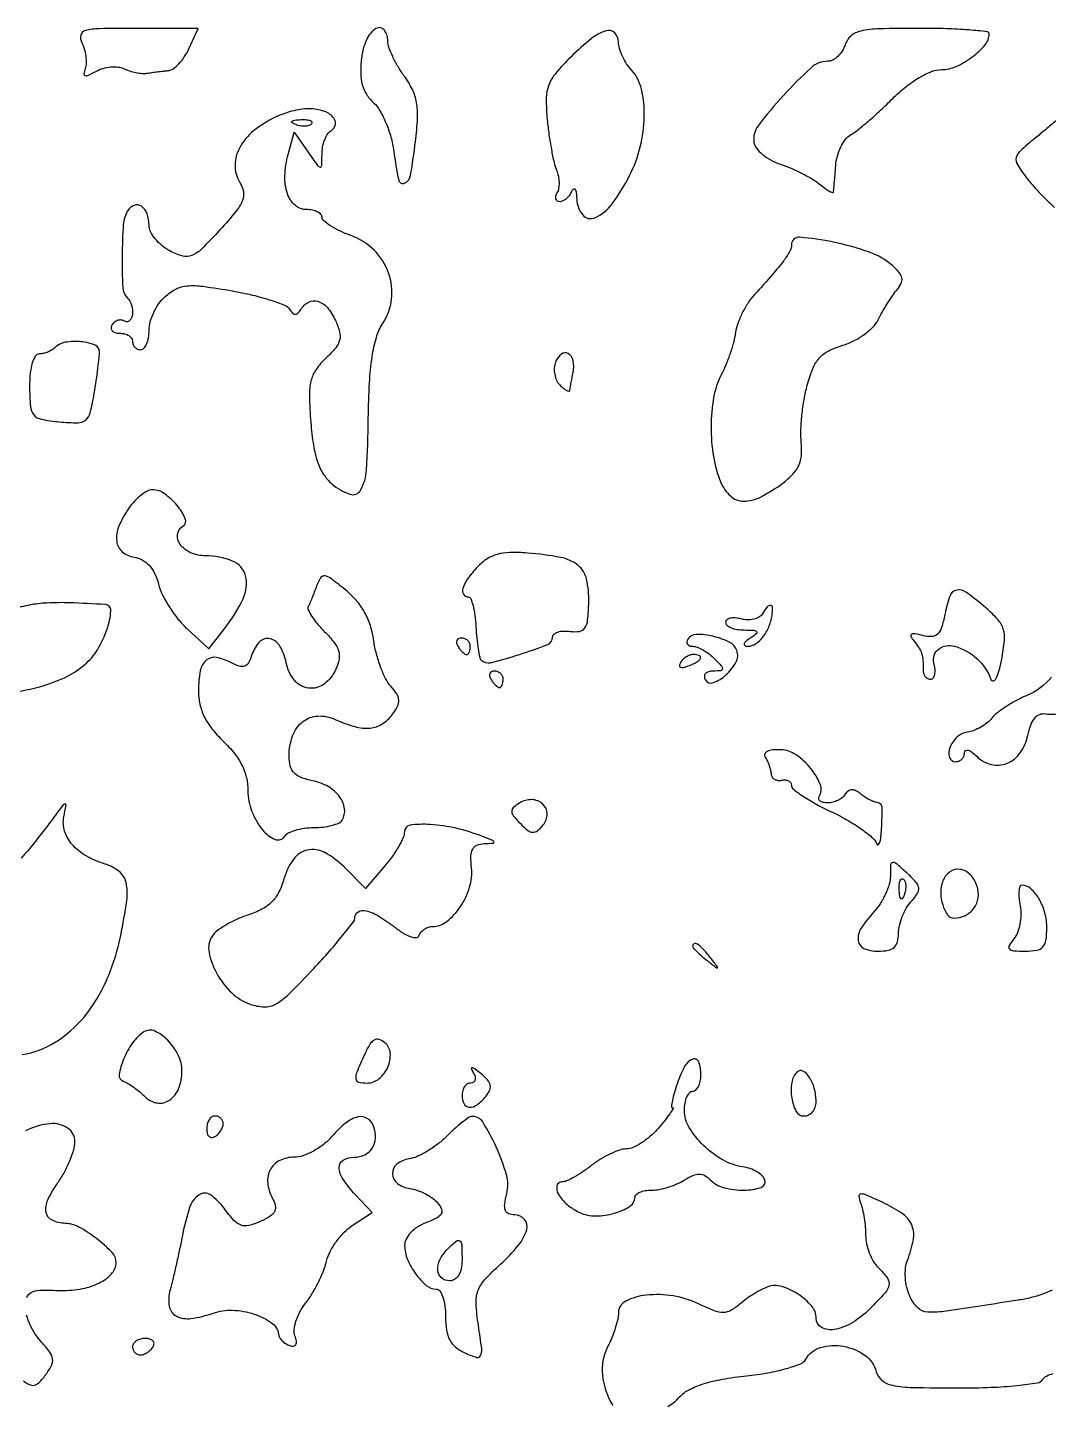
# Model space of a CAD drawing. Extents: x 0 to 5034, y 0 to 2560.
# Drawn here: x 784.2 to 908.2, y 2392.9 to 2560.1 of the extents above; entities that cross this region are included whole.
import ezdxf

# ---------------------------------------------------------------- set-up
doc = ezdxf.new("R2010")
doc.units = 0

msp = doc.modelspace()

# ---------------------------------------------------------------- linework, layer by layer
for points in [[(790.829689, 2558.25, -0.047172), (791.138165, 2557.479381, -0.038772), (791.322098, 2556.612091, -0.040282), (791.364432, 2555.782012, -0.078356), (791.242067, 2555.131585, 0.050266), (791.085913, 2554.498698, 0.385208), (791.243073, 2554.265957, 0.173734), (791.66056, 2554.308918, 0.015908), (792.601372, 2554.796793, -0.057861), (793.420923, 2555.138099, -0.047449), (794.354014, 2555.311934, -0.049287), (795.255009, 2555.303706, -0.085048), (795.974177, 2555.098996, 0.036021), (796.65, 2554.832982, 0.0277), (797.418977, 2554.6386, 0.028365), (798.161946, 2554.537311, 0.057707), (798.75, 2554.558788, -0.004854), (799.325199, 2554.64107, -0.002716), (800.026286, 2554.73055, -0.00271), (800.735926, 2554.813307, -0.004406), (801.339485, 2554.875, 0.133288), (801.933688, 2555.097347, 0.047788), (802.6201, 2555.697656, 0.043235), (803.28324, 2556.534177, 0.039108), (803.818046, 2557.5), (804.957122, 2560), (797.443377, 2560, 0.004793), (792.949688, 2559.956921, 0.059947), (791.267569, 2559.72172, 0.274618), (790.721635, 2559.165538, 0.180708)], [(824.794611, 2556.366411, 0.031369), (824.697703, 2554.556818, 0.064328), (824.89229, 2553.152568, 0.076084), (825.404443, 2551.999673, 0.062795), (826.267023, 2550.965857, -0.074832), (827.03421, 2550.000251, -0.031736), (827.768025, 2548.513727, -0.030511), (828.363376, 2546.79855, -0.034954), (828.713487, 2545.099447, 0.017127), (829.3087, 2541.581025, 0.476978), (830.032648, 2541.205198, 0.253543), (830.75977, 2542.136511, 0.011712), (831.351413, 2546.25, 0.017378), (831.593428, 2549.101355, 0.054864), (831.479163, 2551.013127, 0.070904), (830.977381, 2552.574814, 0.045327), (829.990704, 2554.209507, -0.024344), (829.228779, 2555.359949, -0.024564), (828.584769, 2556.575617, -0.025287), (828.131522, 2557.686186, -0.084431), (828, 2558.459507, 0.168125), (827.530446, 2559.816483, 0.388728), (826.552922, 2559.977272, 0.147374), (825.392254, 2558.598379, 0.072833)], [(850.20742, 2556.52226, 0.023589), (848.384851, 2554.569607, 0.086137), (847.528714, 2553.11488, 0.08854), (847.225006, 2551.478111, 0.025764), (847.339967, 2548.906214, 0.010861), (847.554581, 2547.094464, 0.010872), (847.84762, 2545.29433, 0.010754), (848.171047, 2543.73584, 0.041796), (848.47116, 2542.797887, -0.048681), (848.693343, 2542.069132, -0.044378), (848.779578, 2541.287953, -0.047192), (848.727174, 2540.572037, -0.096849), (848.529596, 2540.047887, 0.070216), (848.35369, 2539.646867, 0.145148), (848.358814, 2539.307817, 0.189771), (848.539006, 2539.084295, 0.130035), (848.85765, 2539, 0.111184), (849.268252, 2539.092448, 0.064692), (849.69489, 2539.367188, 0.05974), (850.072143, 2539.772034, 0.061896), (850.337719, 2540.25, -0.134342), (850.534095, 2540.507991, -0.451325), (850.717133, 2540.471875, -0.102704), (850.859693, 2540.046513, -0.020908), (850.921053, 2539.25, 0.167622), (851.649975, 2537.355112, 0.335362), (853.129493, 2537.017635, 0.128591), (855.232651, 2538.713738, 0.041649), (857.35, 2542.143284, 0.056789), (858.64284, 2545.615887, 0.055891), (859.130497, 2549.30924, 0.061501), (858.788374, 2552.611433, 0.128063), (857.6, 2554.889501, -0.04106), (856.987628, 2555.689228, -0.034008), (856.47, 2556.62907, -0.035281), (856.11372, 2557.561707, -0.073727), (856, 2558.328741, 0.199442), (855.531952, 2559.455461, 0.278283), (854.497942, 2559.709079, 0.095021), (852.718818, 2558.756052, 0.02286)], [(883.5, 2558, -0.062432), (883.14742, 2557.235326, -0.06379), (882.619094, 2556.5875, -0.070367), (882.002967, 2556.148809, -0.120133), (881.392557, 2556, 0.186961), (879.3944, 2555.225784, 0.022866), (876.013214, 2551.847078, 0.022392), (872.951997, 2548.177546, 0.200417), (872.434007, 2546.189572, 0.131656), (872.740392, 2545.469936, 0.053803), (873.487606, 2544.702141, 0.048251), (874.514898, 2544.006766, 0.044425), (875.684685, 2543.498568, -0.020944), (876.958685, 2543.014767, -0.016453), (878.296736, 2542.388571, -0.016747), (879.503707, 2541.722747, -0.038801), (880.348031, 2541.126123, 0.014864), (880.987669, 2540.626616, 0.027653), (881.538599, 2540.267251, 0.031694), (881.954478, 2540.061555, 0.468336), (882.081242, 2540.127555, 0.029903), (882.1214, 2540.384605, 0.001528), (882.199062, 2541.225153, 0.002433), (882.283512, 2542.225618, 0.001761), (882.368249, 2543.341051, -0.048553), (882.565397, 2544.494184, -0.045939), (882.983204, 2545.610363, -0.049324), (883.54494, 2546.529555, -0.103736), (884.172763, 2547.076807, 0.04121), (885.008241, 2547.639333, 0.00916), (886.334189, 2548.741002, 0.009455), (887.823049, 2550.07476, 0.008996), (889.285756, 2551.485756, -0.027871), (890.879093, 2552.910717, -0.035295), (892.50528, 2554.031344, -0.039781), (894.017126, 2554.767811, -0.093718), (895.245012, 2555, 0.107102), (897.001899, 2555.380698, 0.054582), (898.953349, 2556.539433, 0.055324), (900.515102, 2558.010264, 0.178056), (901, 2559.328741, 0.384206), (900.757421, 2559.597829, 0.006023), (898.52292, 2559.802818, 0.012395), (895.800688, 2559.951727, 0.007465), (892.567388, 2560, 0.005922), (887.644215, 2559.941685, 0.048389), (885.41406, 2559.671887, 0.123251), (884.210418, 2559.072003, 0.139862)], [(814.323512, 2549.211135, 0.060347), (811.702435, 2547.557439, 0.096213), (810.009865, 2545.529768, 0.122654), (809.440391, 2543.385958, 0.144442), (810.001447, 2541.369291, -0.095221), (810.455853, 2540.192068, -0.143021), (810.340557, 2539.104394, -0.075138), (809.544202, 2537.775019, -0.012964), (807.612605, 2535.553211, -0.011102), (805.375269, 2533.216932, -0.097052), (804.189621, 2532.420793, -0.170989), (803.083529, 2532.355318, -0.053004), (801.51625, 2532.991303, -0.0501), (800.553752, 2533.637861, -0.050109), (799.739148, 2534.462905, -0.054776), (799.181816, 2535.333467, -0.115513), (799, 2536.109963, 0.085147), (798.761179, 2537.502202, 0.158409), (798.071572, 2538.401889, 0.241957), (797.205163, 2538.513243, 0.16915), (796.426241, 2537.880656, 0.121304), (795.878827, 2536.184272, 0.016047), (795.731954, 2532.383815, 0.013349), (795.809266, 2528.549248, 0.186763), (796.357143, 2527.309524, -0.128516), (796.880472, 2526.415866, -0.093971), (796.980539, 2525.265168, -0.165683), (796.64542, 2524.532585, -0.355695), (796.069098, 2524.457295, 0.108373), (795.665803, 2524.598899, 0.099685), (795.22714, 2524.565079, 0.095498), (794.820631, 2524.360589, 0.090427), (794.510081, 2524.016312, 0.136093), (794.397824, 2523.63036, 0.190788), (794.524436, 2523.298542, 0.140899), (794.890269, 2523.074611, 0.067432), (795.440983, 2523, -0.062283), (796.037096, 2522.925455, -0.080552), (796.542039, 2522.70625, -0.097988), (796.879982, 2522.381379, -0.153634), (797, 2522, 0.099038), (797.076342, 2521.618362, 0.097945), (797.29375, 2521.29375, 0.097945), (797.618362, 2521.076342, 0.099038), (798, 2521, 0.216295), (798.38257, 2521.173618, 0.079078), (798.70625, 2521.688847, 0.060135), (798.926736, 2522.447148, 0.040731), (799, 2523.345012, -0.069019), (799.142469, 2524.372196, -0.042026), (799.574421, 2525.521021, -0.041344), (800.206976, 2526.609869, -0.056636), (800.955474, 2527.459705, -0.06697), (802.272982, 2528.364593, -0.096789), (803.628927, 2528.747328, -0.054698), (805.546366, 2528.695245, -0.009479), (809.135132, 2528.133016, -0.014496), (811.569739, 2527.631007, -0.01958), (813.735219, 2527.028212, -0.01693), (815.461787, 2526.408696, -0.161087), (816.054658, 2525.911561, 0.050823), (816.419027, 2525.437329, 0.202924), (816.747429, 2525.293151, 0.20743), (817.074531, 2525.429821, 0.053146), (817.434017, 2525.893237, -0.134549), (818.387378, 2526.780903, -0.200584), (819.507583, 2526.877843, -0.143785), (820.650015, 2526.104279, -0.064052), (821.62782, 2524.55173, -0.042257), (822.133537, 2523.164827, -0.128842), (822.142404, 2522.170648, -0.113621), (821.658448, 2521.226409, -0.029186), (820.471675, 2519.97339, 0.052081), (819.270873, 2518.583502, 0.094799), (818.661949, 2517.217901, 0.063881), (818.471907, 2515.376096, 0.01372), (818.639764, 2512.163858, 0.018585), (818.965505, 2509.387926, 0.04424), (819.463727, 2507.372963, 0.059349), (820.186734, 2505.873852, 0.0752), (821.19729, 2504.717127, 0.09002), (823.37118, 2503.463574, 0.366945), (824.691547, 2503.960369, 0.113195), (825.401611, 2506.410157, 0.010803), (825.621381, 2512.672103, -0.009959), (825.765384, 2516.982503, -0.024088), (826.088202, 2520.152663, -0.032605), (826.599228, 2522.494645, -0.075145), (827.348769, 2524.128848, 0.116734), (828.439861, 2527.140113, 0.115201), (828.073255, 2530.336815, 0.112765), (826.314466, 2533.09195, 0.108191), (823.509403, 2534.860439, -0.022055), (822.165176, 2535.414686, -0.031423), (821.030887, 2536.031419, -0.032236), (820.206605, 2536.626478, -0.223899), (820, 2537.064728, 0.192158), (819.857465, 2537.421914, 0.08785), (819.44676, 2537.725264, 0.067681), (818.837429, 2537.931096, 0.047689), (818.116631, 2538, -0.184797), (816.721082, 2538.534023, -0.13082), (815.792887, 2539.9517, -0.091716), (815.495347, 2542.116162, -0.053806), (815.897184, 2544.707949), (816.614185, 2547.388916), (818.307092, 2544.971952, 0.003826), (819.456537, 2543.357324, 0.201632), (819.775088, 2543.163527, 0.44661), (819.972658, 2543.327068, 0.009824), (820, 2544.718477, -0.042931), (820.0752, 2545.592678, -0.044411), (820.298542, 2546.43095, -0.048549), (820.626157, 2547.115854, -0.119066), (821.016312, 2547.510081, 0.07822), (821.366783, 2547.811137, 0.090441), (821.586993, 2548.191683, 0.100781), (821.644622, 2548.591045, 0.12464), (821.531896, 2548.948392, 0.160948), (820.444498, 2549.860701, 0.085828), (818.708258, 2550.226539, 0.06912), (816.571425, 2550.008715, 0.050716)], [(818.729167, 2548.395833, -0.126455), (818.402231, 2548.202593, -0.060344), (817.916927, 2548.123424, -0.05415), (817.359369, 2548.160852, -0.051402), (816.8125, 2548.316886, -0.054073), (816.395823, 2548.538436, -0.470617), (816.37858, 2548.720685, -0.168741), (816.670344, 2548.862007, -0.018894), (817.416667, 2548.921053, -0.028489), (818.112848, 2548.910055, -0.077125), (818.592839, 2548.799335, -0.208169), (818.77538, 2548.614691, -0.296942)], [(877, 2533.740815, -0.131256), (876.78791, 2532.946807, -0.028996), (876.008901, 2531.757825, -0.020179), (874.684413, 2530.114392, -0.00591), (872.51975, 2527.698074, 0.040296), (871.73767, 2526.694093, 0.028848), (871.025762, 2525.460932, 0.02931), (870.481216, 2524.198667, 0.053941), (870.21461, 2523.11346, -0.032112), (869.989635, 2521.988194, -0.015937), (869.568556, 2520.594454, -0.015748), (869.03843, 2519.172116, -0.022251), (868.471507, 2517.9449, 0.076399), (867.54934, 2515.205793, 0.041967), (867.23641, 2511.673498, 0.041242), (867.521646, 2508.022266, 0.059057), (868.413136, 2504.902976, 0.110688), (869.588841, 2503.245046, 0.181783), (871.17078, 2502.624465, 0.123837), (873.247804, 2503.115645, 0.040737), (875.927993, 2504.796231, 0.041842), (877.157661, 2505.885941, 0.084022), (877.881889, 2506.957409, 0.086397), (878.201604, 2508.187095, 0.046324), (878.184956, 2509.760179, -0.03521), (878.137673, 2511.202488, -0.016889), (878.269866, 2513.050925, -0.016652), (878.538572, 2514.979063, -0.02282), (878.916411, 2516.689573, -0.030947), (879.600573, 2518.720664, -0.084907), (880.396704, 2520.001333, -0.094756), (881.517131, 2520.864195, -0.044996), (883.217031, 2521.537985, 0.045621), (884.54002, 2522.06429, 0.038724), (885.824711, 2522.847017, 0.040457), (886.887698, 2523.75238, 0.082086), (887.524619, 2524.643348, -0.015317), (888.016005, 2525.570265, -0.010727), (888.62331, 2526.584452, -0.010835), (889.247594, 2527.531796, -0.022101), (889.785511, 2528.241556, 0.058806), (890.307102, 2529.045989, 0.160654), (890.399981, 2529.708987, 0.133836), (890.081719, 2530.375492, 0.035979), (889.246469, 2531.213899, 0.093822), (886.476255, 2532.830548, 0.034434), (882.093379, 2534.054514, 0.030846), (877.976727, 2534.642245, 0.437885)], [(787.583333, 2521.25, -0.063687), (787.211159, 2520.962228, -0.038825), (786.710938, 2520.718504, -0.038362), (786.16833, 2520.5512, -0.054334), (785.666667, 2520.493844, 0.259853), (785.195152, 2520.227779, 0.065489), (784.824296, 2519.39241, 0.047109), (784.57873, 2518.13499, 0.024684), (784.5, 2516.54123, 0.01866), (784.591131, 2514.100146, 0.157302), (785.000957, 2513.093632, 0.172091), (785.904449, 2512.562766, 0.023363), (788.110435, 2512.243636, 0.022221), (790.344949, 2512.126179, 0.174643), (791.309956, 2512.465059, 0.163445), (791.870804, 2513.353182, 0.018869), (792.34943, 2515.69625, 0.004519), (792.590869, 2517.244183, 0.004952), (792.796582, 2518.749836, 0.004641), (792.947746, 2520.040368, 0.024634), (792.988994, 2520.75, 0.309575), (792.442898, 2521.562739, 0.071747), (790.753457, 2521.96809, 0.065028), (788.834676, 2521.895834, 0.155712)], [(848.360155, 2519.496165, 0.075723), (848.205373, 2518.788228, 0.061469), (848.250995, 2518.011799, 0.062791), (848.480586, 2517.28732, 0.088502), (848.867217, 2516.732783, 0.022012), (849.307574, 2516.329581, 0.045875), (849.68972, 2516.064942, 0.083279), (849.958537, 2515.967481, 0.418094), (850.076511, 2516.05, -0.003641), (850.124439, 2516.319976, -0.000502), (850.228784, 2516.880709, -0.000576), (850.353795, 2517.544537, -0.000488), (850.487445, 2518.246029, 0.093935), (850.490172, 2519.665848, 0.216829), (849.890324, 2520.519641, 0.313212), (849.056084, 2520.456313, 0.131133)], [(796.556704, 2501.777494, 0.053089), (795.344907, 2499.585093, 0.126553), (795.074169, 2497.757711, 0.189768), (795.73703, 2496.483722, 0.143623), (797.182681, 2495.819551, -0.087268), (798.178042, 2495.490289, -0.084986), (799.011778, 2494.839037, -0.073551), (799.669794, 2493.858963, -0.046177), (800.14675, 2492.560979, 0.049932), (800.637047, 2491.256958, 0.026918), (801.480727, 2489.760071, 0.026535), (802.513918, 2488.31322, 0.037504), (803.590683, 2487.153107), (806.25323, 2484.684254), (808.129591, 2487.092127, 0.052855), (810.423999, 2490.781578, 0.177054), (810.704551, 2493.570209, 0.239713), (809.147475, 2495.342833, 0.093698), (805.856989, 2495.984687, -0.098944), (804.083329, 2496.349841, -0.129761), (802.780344, 2497.357682, -0.199681), (802.458798, 2498.565553, -0.224464), (803.108817, 2499.567252, 0.370505), (803.399954, 2500.483775, 0.073736), (802.428019, 2502.071604, 0.062411), (800.864091, 2503.527534, 0.157532), (799.401716, 2504, 0.124575), (798.79922, 2503.847522, 0.04188), (798.034567, 2503.347139, 0.038604), (797.24748, 2502.627969, 0.035584)], [(838.878606, 2494.639324, 0.029019), (837.681041, 2493.194227, 0.083599), (837.096868, 2492.036103, 0.211627), (837.180532, 2491.322682, 0.263608), (837.75, 2490.995516, -0.304466), (838.052733, 2490.789702, -0.032116), (838.334346, 2489.935362, -0.03109), (838.560513, 2488.772177, -0.019557), (838.68607, 2487.392779, 0.011289), (838.791092, 2485.980788, 0.015416), (838.953485, 2484.71551, 0.012184), (839.144198, 2483.684125, 0.145562), (839.335129, 2483.331538, 0.263363), (840.470352, 2483.016908, 0.016185), (843.971117, 2484.012329, 0.015533), (847.403013, 2485.228105, 0.309136), (848, 2486.101402, -0.215643), (848.165629, 2486.46758, -0.100284), (848.627628, 2486.732922, -0.071502), (849.318471, 2486.857689, -0.045358), (850.136606, 2486.812858, 0.073121), (851.278354, 2486.813528, 0.217746), (851.918875, 2487.228948, 0.118467), (852.252818, 2488.201365, 0.016379), (852.386606, 2490.34933, 0.062384), (852.118977, 2493.153347, 0.170141), (851.080487, 2494.821539, 0.123633), (848.972985, 2495.790401, 0.026494), (844.951656, 2496.323974, 0.025394), (842.809711, 2496.384314, 0.062075), (841.251794, 2496.154268, 0.077282), (840.010782, 2495.592828, 0.060489)], [(819.34414, 2492.32744, -0.0052), (819.067546, 2491.577537, -0.00524), (818.776099, 2490.835465, -0.005121), (818.508808, 2490.194268, -0.02101), (818.326696, 2489.814567, 0.240745), (818.319968, 2489.412441, 0.030919), (818.76019, 2488.63926, 0.030598), (819.439969, 2487.727356, 0.020913), (820.314863, 2486.776046, -0.028819), (821.479091, 2485.469278, -0.095114), (822.009936, 2484.450858, -0.11916), (822.064087, 2483.442254, -0.059102), (821.681161, 2482.211479, -0.127179), (820.25717, 2480.42402, -0.196238), (818.371841, 2479.927431, -0.191635), (816.643969, 2480.890947, -0.122111), (815.65, 2483, 0.081391), (814.897401, 2485.000543, 0.205812), (813.678337, 2485.913119, 0.265967), (812.422093, 2485.547445, 0.115588), (811.500239, 2484.000753, -0.044113), (811.086331, 2483.009353, -0.1856), (810.610088, 2482.591568, -0.174628), (809.956908, 2482.586793, -0.038253), (808.912185, 2483.046997, 0.079805), (807.15571, 2483.652806, 0.226527), (805.940122, 2483.31287, 0.170462), (805.213239, 2482.0282, 0.044335), (805, 2479.628074, 0.053385), (805.177388, 2477.9714, 0.060553), (805.70132, 2476.462948, 0.054692), (806.623824, 2475.00623, 0.033265), (808, 2473.5, -0.033424), (809.358344, 2472.012338, -0.052962), (810.284964, 2470.55819, -0.059019), (810.818869, 2469.066042, -0.056488), (811, 2467.467896, 0.092665), (811.458522, 2465.015064, 0.077352), (812.78659, 2462.716931, 0.12377), (814.309948, 2461.568194, 0.369865), (815.45974, 2461.934857, -0.13944), (815.908812, 2462.345006, -0.042722), (816.771238, 2462.687114, -0.03904), (817.848545, 2462.921481, -0.034056), (819, 2463, 0.029195), (820.144495, 2463.066884, 0.035389), (821.200553, 2463.267241, 0.038111), (822.038808, 2463.558517, 0.152826), (822.444227, 2463.909758, 0.174787), (822.733482, 2465.283712, 0.126781), (822.132854, 2466.741591, 0.101682), (820.745741, 2467.970791, 0.081442), (818.873727, 2468.675255, -0.039998), (817.454718, 2469.079227, -0.113763), (816.602399, 2469.642347, -0.130394), (816.148924, 2470.470331, -0.060508), (816, 2471.696429, -0.086951), (816.429562, 2474.14789, -0.139552), (817.661979, 2475.858777, -0.157161), (819.490818, 2476.541869, -0.11886), (821.608254, 2476.13263, 0.037625), (823.984225, 2475.259103, 0.091663), (825.834794, 2475.084108, 0.119606), (827.317521, 2475.586375, 0.093556), (828.563426, 2476.75, 0.042391), (829.163854, 2477.733219, 0.133028), (829.315507, 2478.485217, 0.129004), (829.068668, 2479.224882, 0.038821), (828.338922, 2480.172384, -0.068121), (827.721456, 2481.079085, -0.026306), (827.114779, 2482.477867, -0.025456), (826.607747, 2484.084293, -0.028633), (826.289824, 2485.672384, 0.041325), (825.872978, 2487.511124, 0.050353), (825.175956, 2489.131831, 0.051145), (824.179684, 2490.560375, 0.044853), (822.872902, 2491.82744, 0.009071), (821.078733, 2493.226184, 0.126489), (820.327254, 2493.537191, 0.295452), (819.817749, 2493.301172, 0.054924)], [(895.626591, 2488.882953, -0.02623), (895.216192, 2487.274648, -0.12636), (894.72363, 2486.47785, -0.186262), (894.018826, 2486.181998, -0.071346), (892.94444, 2486.304278, 0.017519), (891.973895, 2486.52207, 0.180203), (891.575785, 2486.453375, 0.403803), (891.503497, 2486.19794, 0.05028), (891.857812, 2485.671326, -0.032048), (892.456216, 2484.848268, -0.065835), (892.79008, 2484.126206, -0.056751), (892.952262, 2483.274829, -0.018717), (893, 2482, 0.089443), (893.068848, 2481.618207, 0.095162), (893.266249, 2481.29375, 0.099841), (893.560593, 2481.076675, 0.10954), (893.90638, 2481, 0.24384), (894.210205, 2481.157535, 0.106581), (894.392877, 2481.5875, 0.070464), (894.424365, 2482.233678, 0.040966), (894.289749, 2483, -0.304951), (894.870918, 2484.662977, -0.2358), (896.809543, 2485.014674, -0.113439), (899.527708, 2483.495711, -0.123199), (901.211162, 2480.982143, 0.372338), (901.489212, 2480.825533, 0.223763), (901.813297, 2481.066923, 0.05616), (902.179397, 2481.988507, 0.017919), (902.516427, 2483.427288, 0.02378), (902.854467, 2485.71484, 0.099912), (902.716485, 2487.090018, 0.109397), (902.063131, 2488.238854, 0.031363), (900.588787, 2489.677288, 0.01987), (898.247128, 2491.534881, 0.200012), (897.060338, 2491.820386, 0.274593), (896.249532, 2491.144759, 0.035695)], [(873.446158, 2488.912882, -0.128025), (873.049187, 2488.533643, -0.070103), (872.417298, 2488.29007, -0.06247), (871.658807, 2488.211543, -0.058608), (870.887141, 2488.319262, 0.043566), (870.164183, 2488.442396, 0.074391), (869.554348, 2488.401546, 0.111697), (869.149644, 2488.212074, 0.231629), (869, 2487.90638, 0.224387), (869.16455, 2487.558175, 0.07491), (869.660938, 2487.261751, 0.057182), (870.388407, 2487.056849, 0.038396), (871.25, 2486.984687, -0.011293), (872.444209, 2486.949578, -0.220444), (872.762149, 2486.781653, -0.409657), (872.728886, 2486.520491, -0.023197), (872, 2486, 0.027275), (871.445888, 2485.597454, 0.147021), (871.239151, 2485.292684, 0.37991), (871.327599, 2485.095709, 0.102799), (871.690983, 2485.015313, 0.150181), (872.628592, 2485.290291, 0.080194), (873.526025, 2486.115433, 0.068809), (874.23859, 2487.331885, 0.060556), (874.633396, 2488.75, 0.03832), (874.70217, 2489.678206, 0.374067), (874.462997, 2489.951701, 0.266489), (874.05659, 2489.787238, 0.027962)], [(836.5, 2485, 0.029505), (836.768994, 2484.617226, 0.035638), (837.066025, 2484.29375, 0.038439), (837.34829, 2484.065539, 0.151918), (837.559017, 2484, 0.210953), (837.727648, 2484.07446, 0.081139), (837.870461, 2484.29375, 0.061769), (837.967655, 2484.617151, 0.042167), (838, 2485, 0.105053), (837.918938, 2485.381556, 0.099167), (837.688914, 2485.70625, 0.09642), (837.345238, 2485.923877, 0.093332), (836.940983, 2486, 0.108972), (836.586039, 2485.921712, 0.182303), (836.3746, 2485.70625, 0.161196), (836.343488, 2485.3821, 0.082592)], [(864.417116, 2485.865891, 0.109038), (864.301813, 2485.536117, 0.182337), (864.371235, 2485.254355, 0.161143), (864.620706, 2485.06511, 0.082545), (865.012412, 2485, -0.095042), (865.550488, 2484.896788, -0.03482), (866.251414, 2484.559375, -0.032993), (866.985451, 2484.074022, -0.033818), (867.642857, 2483.5, -0.010787), (868.500609, 2482.604416, -0.210268), (868.621116, 2482.25, -0.361863), (868.415921, 2482.043055, -0.023813), (867.512412, 2482, 0.067322), (866.935483, 2481.921967, 0.141465), (866.553203, 2481.687617, 0.19127), (866.421629, 2481.33997, 0.135166), (866.54026, 2480.934857, 0.357401), (867.530263, 2480.594964, 0.098587), (869.037769, 2481.524056, 0.080328), (870.272085, 2483.109149, 0.220396), (870.365379, 2484.490222, 0.187731), (869.436977, 2485.512008, 0.058774), (867.454672, 2486.223699, 0.059976), (865.434898, 2486.441601, 0.256643)], [(863.507079, 2483.011454, 0.1144), (863.393111, 2482.674071, 0.32948), (863.512472, 2482.474315, 0.155351), (863.868281, 2482.443138, 0.036408), (864.448062, 2482.618443, 0.029964), (865.51997, 2483.105273, 0.168622), (865.942608, 2483.558518, 0.444011), (865.798253, 2483.882327, 0.079093), (865.059017, 2484, 0.088797), (864.65395, 2483.927491, 0.053277), (864.21498, 2483.709615, 0.051183), (863.810572, 2483.389589, 0.061454)], [(840.5, 2481, 0.029505), (840.768994, 2480.617226, 0.035638), (841.066025, 2480.29375, 0.038439), (841.34829, 2480.065539, 0.151918), (841.559017, 2480, 0.210953), (841.727648, 2480.07446, 0.081139), (841.870461, 2480.29375, 0.061769), (841.967655, 2480.617151, 0.042167), (842, 2481, 0.105053), (841.918938, 2481.381556, 0.099167), (841.688914, 2481.70625, 0.09642), (841.345238, 2481.923877, 0.093332), (840.940983, 2482, 0.108972), (840.586039, 2481.921712, 0.182303), (840.3746, 2481.70625, 0.161196), (840.343488, 2481.3821, 0.082592)], [(873.811858, 2471.529643, -0.033371), (874.068124, 2471.062323, -0.023688), (874.294079, 2470.508708, -0.024027), (874.459951, 2469.957085, -0.045872), (874.530142, 2469.5, 0.126887), (874.647185, 2469.138498, 0.118092), (874.926894, 2468.867188, 0.104346), (875.330806, 2468.730134, 0.081134), (875.795455, 2468.75, -0.071401), (876.255867, 2468.77862, -0.102971), (876.646165, 2468.663978, -0.126419), (876.904912, 2468.426568, -0.145227), (877, 2468.106094, 0.235675), (877.230227, 2467.644782, 0.016252), (878.457212, 2466.78267, 0.020408), (880.059963, 2465.823733, 0.01374), (881.960723, 2464.856094, -0.019728), (883.891111, 2463.844091, -0.024809), (885.588571, 2462.751478, -0.024228), (886.888581, 2461.7216, -0.145347), (887.344722, 2461, 0.621555), (887.578124, 2460.956677, 0.125017), (887.798622, 2461.488037, 0.026179), (887.953301, 2463.159934, 0.009977), (888, 2465.5, 0.141344), (887.943071, 2465.697362, 0.086889), (887.779688, 2465.878105, 0.074507), (887.536735, 2466.01519, 0.063103), (887.25, 2466.085037, -0.073344), (886.883161, 2466.182359, -0.024029), (886.379277, 2466.428129, -0.023354), (885.838584, 2466.75855, -0.024374), (885.339028, 2467.133595, 0.060999), (884.799582, 2467.48003, 0.12464), (884.309929, 2467.579812, 0.146408), (883.884179, 2467.430298, 0.097494), (883.530011, 2467.048558, -0.087721), (883.171812, 2466.647144, -0.053329), (882.631704, 2466.308014, -0.051369), (882.003806, 2466.077766, -0.062286), (881.381966, 2466, -0.050384), (880.84052, 2466.054699, -0.109565), (880.46103, 2466.223999, -0.185085), (880.301838, 2466.474072, -0.190877), (880.353247, 2466.762549, 0.236156), (880.486866, 2468.247164, 0.078069), (879.348302, 2470.190936, 0.072499), (877.546739, 2471.837096, 0.138848), (875.702013, 2472.447761, 0.031907), (874.701884, 2472.42771, 0.092344), (874.036844, 2472.245082, 0.203273), (873.761262, 2471.929313, 0.224872)], [(843.966462, 2465.978961, 0.04505), (843.224341, 2465.422063, 0.224897), (843.029606, 2464.954392, 0.163607), (843.243257, 2464.407149, 0.022179), (844.085903, 2463.485976, 0.027135), (844.999136, 2462.666595, 0.155224), (845.598874, 2462.434643, 0.191859), (846.150463, 2462.616249, 0.045255), (846.848234, 2463.317133, 0.17414), (847.330707, 2464.647528, 0.210043), (846.804122, 2465.855837, 0.183418), (845.474968, 2466.391254, 0.144458)], [(830, 2462.492893, -0.10476), (829.849835, 2461.784052, -0.025525), (829.307082, 2460.711739, -0.02505), (828.544035, 2459.520457, -0.022651), (827.641131, 2458.369178), (825.282261, 2455.626829), (822.679311, 2458.22978, 0.073015), (820.332203, 2459.97594, 0.1778), (818.228886, 2460.276488, 0.18936), (816.521033, 2459.147086, 0.083703), (815.336575, 2456.664809, -0.048418), (814.718533, 2455.094497, -0.080095), (813.879283, 2453.947228, -0.076188), (812.689859, 2453.084917, -0.039955), (810.999259, 2452.379397, 0.027369), (809.617464, 2451.843126, 0.027469), (808.304248, 2451.159699, 0.028559), (807.230444, 2450.437803, 0.090009), (806.646173, 2449.800845, 0.19137), (806.282324, 2447.852052, 0.079702), (807.222612, 2445.297207, 0.07347), (809.042521, 2442.94452, 0.107296), (811.265708, 2441.575516, 0.074982), (812.992239, 2441.246176, 0.138235), (814.371546, 2441.577765, 0.068127), (815.974545, 2442.788043, 0.008546), (819.013384, 2445.915916, 0.007758), (820.924023, 2448.015344, 0.011328), (822.535181, 2449.927462, 0.006966), (823.81499, 2451.564283, 0.16386), (824, 2452.113664, -0.283841), (824.417966, 2452.790613, -0.178294), (825.371928, 2452.897567, -0.077098), (826.908503, 2452.256731, -0.029384), (828.818352, 2450.928244, 0.026983), (829.900138, 2450.168027, 0.05906), (830.814635, 2449.736797, 0.102807), (831.46876, 2449.659415, 0.298931), (831.809415, 2449.928244, -0.096187), (832.04046, 2450.337894, -0.070292), (832.432342, 2450.685172, -0.06808), (832.919348, 2450.919717, -0.078379), (833.428346, 2451, 0.171165), (835.147589, 2451.606313, 0.076213), (836.790293, 2453.403299, 0.071281), (837.924334, 2455.774379, 0.102434), (838.155189, 2458.083502, -0.028774), (838.086712, 2459.540058, -0.115758), (838.29795, 2460.399358, -0.177394), (838.808887, 2460.873558, -0.090818), (839.674634, 2461.063386, 0.006497), (840.773719, 2461.115859, 0.45637), (840.873007, 2461.245435, 0.249378), (840.729456, 2461.418926, 0.00393), (839.5, 2461.914135, 0.036217), (836.288738, 2462.91681, 0.042375), (833.130902, 2463.379692, 0.049087), (830.694966, 2463.288913, 0.375105)], [(889, 2457.113174, -0.071494), (888.856811, 2456.116879, -0.036522), (888.4125, 2454.931076, -0.035367), (887.765498, 2453.752964, -0.044304), (887, 2452.769625, 0.044225), (885.455274, 2450.785963, 0.171062), (885.098443, 2449.291605, 0.273256), (885.801065, 2448.343834, 0.100176), (887.5, 2448, 0.044895), (888.716584, 2448.109458, 0.134726), (889.462149, 2448.467126, 0.15228), (889.867726, 2449.12359, 0.062878), (890, 2450.171259, -0.057413), (890.109798, 2451.124324, -0.036274), (890.443003, 2452.194224, -0.036128), (890.930533, 2453.212165, -0.054224), (891.508096, 2454.008945, 0.037745), (892.286064, 2455.011118, 0.183832), (892.440886, 2455.700058, 0.151085), (892.110201, 2456.398028, 0.023223), (891.008096, 2457.492674, 0.007282), (889.682543, 2458.657619, 0.227091), (889.271713, 2458.766832, 0.345183), (889.037797, 2458.499732, 0.013627)], [(890.683114, 2454.8125, -0.054073), (890.461564, 2454.395823, -0.470617), (890.279315, 2454.37858, -0.168741), (890.137993, 2454.670344, -0.018894), (890.078947, 2455.416667, -0.028489), (890.089945, 2456.112848, -0.077125), (890.200665, 2456.592839, -0.208169), (890.385309, 2456.77538, -0.296942), (890.604167, 2456.729167, -0.126455), (890.797407, 2456.402231, -0.060344), (890.876576, 2455.916927, -0.05415), (890.839148, 2455.359369, -0.051402)], [(895.361626, 2456.5, 0.095542), (895.118735, 2455.133442, 0.069919), (895.355971, 2453.60729, 0.080318), (895.941038, 2452.408729, 0.248956), (896.718615, 2452.015313, 0.10774), (898.107465, 2452.346731, 0.123309), (899.154308, 2453.218284, 0.124522), (899.660326, 2454.472897, 0.111188), (899.539625, 2455.875154, 0.111369), (898.71726, 2457.281428, 0.169434), (897.47662, 2457.933856, 0.19588), (896.232505, 2457.631503, 0.145801)], [(904.756348, 2453.494254, -0.051714), (904.848036, 2452.425084, -0.042586), (904.730359, 2451.285633, -0.044301), (904.435876, 2450.248177, -0.082085), (903.995231, 2449.494254, 0.038026), (903.421546, 2448.685053, 0.333389), (903.463972, 2448.274227, 0.192772), (903.947123, 2448.044748, 0.015638), (905.377555, 2448, 0.041677), (906.768777, 2448.116166, 0.164335), (907.515853, 2448.516927, 0.154048), (907.894326, 2449.306519, 0.035334), (908, 2450.8, 0.064758), (907.756865, 2452.669391, 0.068459), (907.044322, 2454.376677, 0.080541), (906.039268, 2455.587463, 0.181258), (904.938672, 2456, 0.332634), (904.71558, 2455.83312, 0.05347), (904.612316, 2455.263937, 0.041289), (904.620324, 2454.454932, 0.024118)], [(865, 2448.622445, 0.184603), (865.08115, 2448.410139, 0.013803), (865.514063, 2447.952641, 0.017649), (866.079598, 2447.425681, 0.012436), (866.75, 2446.872445, 0.001576), (867.879507, 2445.99236, 0.377591), (868, 2446, 0.377591), (868.00764, 2446.120493, 0.001576), (867.127555, 2447.25, 0.017685), (866.23668, 2448.306759, 0.065617), (865.573889, 2448.869516, 0.241985), (865.193395, 2448.90695, 0.307699)], [(798.376865, 2438.19941, 0.09506), (797.005606, 2436.882156, 0.055121), (795.894929, 2434.87682, 0.062717), (795.378529, 2433.013856, 0.36338), (795.874459, 2432.208514, -0.053952), (796.424387, 2431.956604, -0.020047), (797.138164, 2431.491566, -0.019592), (797.882389, 2430.917884, -0.022381), (798.545736, 2430.311407, 0.161402), (800.006526, 2429.577894, 0.192773), (801.494439, 2429.935024, 0.1475), (802.608239, 2431.365794, 0.092407), (803, 2433.467457, 0.114792), (802.556501, 2435.373749, 0.079315), (801.272534, 2437.1896, 0.09309), (799.691068, 2438.298177, 0.255742)], [(825.156954, 2435.445131, 0.007783), (824.217129, 2433.29433, 0.12198), (824.095324, 2432.50776, 0.324483), (824.43564, 2432.117115, 0.056714), (825.464816, 2432, 0.173692), (826.917634, 2432.520385, 0.116734), (827.995747, 2433.937172, 0.123681), (828.288349, 2435.622054, 0.203727), (827.635941, 2436.887179, 0.093686), (826.93578, 2437.275058, 0.214693), (826.348886, 2437.213862, 0.127764), (825.793725, 2436.66355, 0.027034)], [(863.149845, 2432, 0.012343), (862.780299, 2430.849301, 0.021814), (862.540896, 2429.88125, 0.019027), (862.420833, 2429.140882, 0.450631), (862.545406, 2429, -0.58235), (862.613899, 2428.87929, -0.016853), (862.218591, 2428.265625, -0.017979), (861.615956, 2427.459473, -0.009455), (860.813051, 2426.5, -0.034727), (859.856905, 2425.543332, -0.035349), (858.782948, 2424.734375, -0.037683), (857.752055, 2424.17176, -0.106462), (856.954523, 2424, 0.082102), (856.133158, 2423.864213, 0.028565), (855.017744, 2423.4125, 0.02747), (853.824337, 2422.765447, 0.028699), (852.727129, 2422, -0.018522), (851.675887, 2421.234364, -0.021441), (850.619791, 2420.5875, -0.021079), (849.689474, 2420.121306, -0.105991), (849.123656, 2420, 0.349217), (848.524516, 2419.52342, 0.19153), (848.674678, 2418.540422, 0.085504), (849.76454, 2417.248215, 0.068752), (851.305012, 2416.277565, 0.109109), (853.21173, 2415.875921, 0.065933), (855.506808, 2416.202678, 0.072677), (857.385251, 2417.037483, 0.25734), (858, 2418.152814, -0.218438), (858.148718, 2418.476984, -0.078235), (858.591486, 2418.751139, -0.059486), (859.242582, 2418.937959, -0.04017), (860.013569, 2419, 0.048045), (860.926533, 2419.087929, 0.026731), (862.011834, 2419.359832, 0.026432), (863.090523, 2419.755762, 0.038423), (863.988609, 2420.224959, -0.033247), (865.03284, 2420.784325, -0.106729), (865.799768, 2420.949919, -0.13268), (866.468685, 2420.769234, -0.06453), (867.175041, 2420.224959, 0.136344), (868.816473, 2419.297347, 0.061871), (871.286999, 2419.000007, 0.080716), (873.297644, 2419.334576, 0.411922), (873.755005, 2420.25, 0.124903), (873.434916, 2420.753074, 0.055267), (872.801305, 2421.229961, 0.049887), (871.980301, 2421.611554, 0.047508), (871.086442, 2421.83072, -0.093494), (868.665106, 2422.665359, -0.062585), (866.314475, 2424.42796, -0.064946), (864.576338, 2426.609835, -0.136582), (864, 2428.680335, -0.041191), (864.073291, 2429.56847, -0.060662), (864.29375, 2430.318599, -0.079753), (864.617487, 2430.827932, -0.214563), (865, 2431, 0.191087), (865.381882, 2431.151477, 0.088204), (865.70625, 2431.5875, 0.068025), (865.926307, 2432.234582, 0.048028), (866, 2433, 0.08344), (865.738769, 2434.554479, 0.415517), (865.020767, 2434.901476, 0.187852), (864.060504, 2434.078078, 0.038813)], [(838.367059, 2433.25, -0.063696), (838.577268, 2432.7713, -0.132816), (838.586349, 2432.367188, -0.188594), (838.399421, 2432.102241, -0.146934), (838.059017, 2432, 0.140337), (837.655173, 2431.884374, 0.099915), (837.311086, 2431.559375, 0.085131), (837.079345, 2431.073318, 0.06887), (837, 2430.5, 0.116696), (837.243348, 2429.471538, 0.271446), (837.883788, 2429.055596, 0.175387), (838.824602, 2429.348029, 0.05743), (839.889886, 2430.367321, 0.067007), (840.350035, 2431.103051, 0.158637), (840.420438, 2431.737911, 0.131685), (840.101846, 2432.371251, 0.04034), (839.320373, 2433.117321, 0.010152), (838.561364, 2433.707957, 0.126339), (838.22652, 2433.845454, 0.574887), (838.132009, 2433.725071, 0.040792)], [(877.681695, 2433.348362, 0.159232), (877.026366, 2432.056934, 0.076549), (877.024534, 2430.178912, 0.085421), (877.565397, 2428.559032, 0.276251), (878.5, 2428, 0.116238), (879.070951, 2428.13455, 0.101436), (879.554877, 2428.514062, 0.094034), (879.876916, 2429.081711, 0.08452), (879.984687, 2429.75, 0.063848), (879.766026, 2431.344645, 0.07653), (879.153598, 2432.728818, 0.125564), (878.383579, 2433.448548, 0.333397)], [(821.186949, 2425.5, -0.048195), (820.177991, 2424.543372, -0.040573), (818.946868, 2423.734375, -0.042366), (817.689981, 2423.17973, -0.082914), (816.613602, 2423, 0.113235), (814.874224, 2422.600968, 0.157914), (813.729781, 2421.503917, 0.149284), (813.408181, 2419.891911, 0.098298), (813.962808, 2418.069493, -0.065176), (814.319803, 2417.124581, -0.176247), (814.23678, 2416.423349, -0.136379), (813.691983, 2415.824106, -0.033598), (812.510119, 2415.186564, -0.044463), (811.121809, 2414.697562, -0.151329), (810.175054, 2414.745497, -0.122573), (809.304164, 2415.334802, -0.024819), (808.117988, 2416.794629, 0.081897), (806.453798, 2418.423427, 0.311349), (805.075659, 2418.433832, 0.167908), (803.927307, 2416.897773, 0.029054), (803.01202, 2413.330434, -0.004123), (802.673699, 2411.672604, -0.003114), (802.275766, 2409.857191, -0.003148), (801.880529, 2408.156212, -0.007284), (801.557195, 2406.885535, 0.105165), (801.450764, 2404.922998, 0.234899), (802.292855, 2403.73546, 0.159838), (804.080998, 2403.418271, 0.048536), (806.790677, 2404.076874, -0.094316), (809.139358, 2404.425486, -0.067762), (811.75697, 2403.959861, -0.074652), (813.877972, 2402.907998, -0.210244), (814.72007, 2401.525, 0.101825), (814.860719, 2401.121538, 0.059811), (815.174423, 2400.715543, 0.056217), (815.602643, 2400.368448, 0.061848), (816.08435, 2400.13855, 0.09592), (816.556511, 2400.076583, 0.258632), (816.832325, 2400.25218, 0.172161), (816.896474, 2400.658172, 0.045566), (816.715226, 2401.299727, -0.12064), (816.617045, 2402.073017, -0.049566), (816.8419, 2403.113263, -0.045216), (817.318478, 2404.23329, -0.043489), (817.993886, 2405.265098, 0.030729), (818.764757, 2406.379692, 0.019753), (819.524306, 2407.756472, 0.019853), (820.163163, 2409.168296, 0.034846), (820.56083, 2410.386344, -0.057738), (820.999339, 2411.54693, -0.036783), (821.754823, 2412.778783, -0.036664), (822.687716, 2413.893204, -0.055181), (823.663839, 2414.699308), (826.082037, 2416.283773), (824.041019, 2418.456338, -0.039395), (822.550321, 2420.317041, -0.141975), (822.084754, 2421.747631, -0.275295), (822.580274, 2422.644593, -0.132975), (823.893011, 2423, 0.11156), (825.190541, 2423.293154, 0.141321), (826.10644, 2424.104904, 0.132824), (826.48427, 2425.323198, 0.093331), (826.269359, 2426.75, 0.172675), (825.501224, 2427.704558, 0.200727), (824.357354, 2427.883326, 0.112196), (822.871402, 2427.138549, 0.04178)], [(806, 2426.440983, 0.066118), (806.073267, 2425.889346, 0.138808), (806.29375, 2425.521475, 0.191142), (806.620352, 2425.392057, 0.139169), (807, 2425.5, 0.06081), (807.382515, 2425.806203, 0.051032), (807.70625, 2426.2129, 0.053229), (807.926698, 2426.653442, 0.089642), (808, 2427.059017, 0.105429), (807.923444, 2427.418051, 0.099231), (807.70625, 2427.723586, 0.096318), (807.381732, 2427.928382, 0.092995), (807, 2428, 0.153634), (806.618621, 2427.879982, 0.097988), (806.29375, 2427.542039, 0.080552), (806.074545, 2427.037096, 0.062283)], [(835.070022, 2425.485524, -0.031934), (833.987616, 2424.547593, -0.02787), (832.745782, 2423.70811, -0.02888), (831.534622, 2423.076077, -0.070418), (830.570022, 2422.795966, 0.133006), (829.098225, 2422.162435, 0.236683), (828.555018, 2420.993611, 0.227377), (829.161179, 2419.82046, 0.127), (830.677379, 2419.189966, -0.048263), (831.597644, 2418.96682, -0.035542), (832.562164, 2418.552882, -0.036249), (833.426041, 2418.024526, -0.064262), (834.03607, 2417.456539, -0.071122), (834.507756, 2416.688439, -0.240081), (834.472042, 2416.118018, -0.145743), (833.932533, 2415.617849, -0.023707), (832.60869, 2415.041324, 0.053131), (831.59004, 2414.524547, 0.061386), (830.756726, 2413.825126, 0.069886), (830.208398, 2413.041204, 0.122797), (830.031803, 2412.274751, 0.094815), (830.385057, 2410.59251, 0.058012), (831.381504, 2408.81919, 0.060229), (832.662812, 2407.438682, 0.177411), (833.860243, 2407, -0.251339), (834.297986, 2406.765118, -0.064324), (834.665196, 2406.019026, -0.049878), (834.917019, 2404.939764, -0.0324), (835, 2403.660515, 0.035913), (835.120058, 2401.991186, 0.085909), (835.503488, 2400.814433, 0.100999), (836.212896, 2399.950861, 0.063649), (837.326193, 2399.261146, 0.029522), (838.762673, 2398.706466, 0.369868), (839.259654, 2398.916033, 0.148684), (839.391418, 2399.692917, 0.005853), (838.986917, 2402.586208, -0.022687), (838.707316, 2405.232999, -0.101747), (838.928084, 2406.767223, -0.100306), (839.737806, 2408.100887, -0.021728), (841.660724, 2410.009829, 0.03589), (843.833054, 2412.291996, 0.102281), (844.850879, 2414.222747, 0.251291), (844.588833, 2415.445612, 0.220292), (843.391592, 2416, -0.097315), (842.658075, 2416.144129, -0.209102), (842.264678, 2416.549429, -0.124334), (842.181623, 2417.295722, -0.027342), (842.428697, 2418.571929, 0.131356), (842.393552, 2420.866964, 0.037592), (841.157104, 2424.236671, 0.034157), (839.517223, 2427.273639, 0.281494), (838.168441, 2427.939558, 0.133068), (837.78644, 2427.798053, 0.012631), (836.982548, 2427.193753, 0.015437), (836.04948, 2426.406672, 0.011564)], [(837, 2410.5, -0.04716), (836.90137, 2409.456621, -0.088208), (836.6, 2408.666667, -0.118484), (836.11998, 2408.177821, -0.140575), (835.5, 2408, -0.179393), (834.509777, 2408.367092, -0.198027), (834.049198, 2409.274298, -0.136045), (834.295308, 2410.542725, -0.081007), (835.2, 2411.8, -0.017411), (836.294084, 2412.820428, -0.34847), (836.720705, 2412.839698, -0.230668), (836.963687, 2412.386236, -0.009625)], [(797, 2400, 0.092995), (797.071618, 2399.618268, 0.096318), (797.276414, 2399.29375, 0.099231), (797.581949, 2399.076556, 0.105429), (797.940983, 2399, 0.089642), (798.346558, 2399.073302, 0.053229), (798.7871, 2399.29375, 0.051032), (799.193797, 2399.617485, 0.06081), (799.5, 2400, 0.139169), (799.607943, 2400.379648, 0.191142), (799.478525, 2400.70625, 0.138808), (799.110654, 2400.926733, 0.066118), (798.559017, 2401, 0.062283), (797.962904, 2400.925455, 0.080552), (797.457961, 2400.70625, 0.097988), (797.120018, 2400.381379, 0.153634)]]:
    msp.add_lwpolyline(points, format="xyb", close=True)
for points in [[(909.144366, 2548.812373, -0.003331), (907.825201, 2547.694562, -0.004147), (906.583699, 2546.674063, 0.013164), (904.748828, 2545.109536, 0.154934), (904.279576, 2544.310496, 0.197387), (904.419267, 2543.477649, 0.023629), (905.500102, 2541.908579, 0.020945), (906.401455, 2540.82164, 0.010773), (907.614586, 2539.534371, 0.010689), (908.922006, 2538.261225, 0.015866)], [(780.706221, 2479.307604, 0.045749), (784.57119, 2479.810664, 0.045421), (788.337121, 2481.023829, 0.074469), (791.186019, 2482.774772, 0.082712), (792.73399, 2484.590377, 0.052406), (793.911784, 2487.116822, 0.064137), (794.364013, 2489.30924, 0.418617), (793.69798, 2490.072334, 0.006181), (789.388783, 2490.279092, 0.02166), (786.609582, 2490.257605, 0.032218), (784.492455, 2490.012073, 0.03557), (782.495202, 2489.5, 0.022075)], [(908.564604, 2481.254771, -0.120328), (905.580789, 2479.037328, 0.023), (904.315807, 2478.433131, 0.020578), (903.062493, 2477.694178, 0.021087), (901.992167, 2476.936421, 0.058419), (901.33408, 2476.291973, -0.05649), (900.753704, 2475.719238, -0.036814), (899.971888, 2475.193142, -0.03682), (899.121607, 2474.787522, -0.056619), (898.33408, 2474.579381, 0.154254), (897.088777, 2473.975728, 0.110118), (896.215853, 2472.683151, 0.178032), (896.190099, 2471.526227, 0.320515), (896.926676, 2471, 0.098858), (897.3363, 2471.081788, 0.097902), (897.684711, 2471.314732, 0.097987), (897.918053, 2471.662533, 0.099219), (898, 2472.071429, -0.239612), (898.13561, 2472.33816, -0.229015), (898.435458, 2472.392667, -0.09456), (898.912108, 2472.157102, -0.034472), (899.482409, 2471.660448, 0.136606), (901.246314, 2470.664817, 0.158019), (903.163741, 2470.801395, 0.142697), (904.777366, 2472.074645, 0.105864), (905.684056, 2474.170282, -0.037115), (906.037281, 2475.438723, -0.08717), (906.523975, 2476.289369, -0.126279), (907.142331, 2476.736426, -0.135168), (907.883063, 2476.815274, 0.095398), (909.607601, 2476.862811, 0.143478)], [(783.57713, 2435.459296, 0.102453), (787.598916, 2436.941247, 0.080482), (791.106394, 2440.004249, 0.070443), (793.833954, 2444.436366, 0.052639), (795.56333, 2449.913521, 0.014807), (796.292538, 2454.135135, 0.089709), (796.209618, 2456.344942, 0.172286), (795.379515, 2457.675867, 0.09443), (793.657619, 2458.580214, -0.055689), (791.357834, 2459.570402, -0.084019), (789.673008, 2460.948178, -0.102454), (788.754237, 2462.577377, -0.127674), (788.658479, 2464.306817, 0.006663), (788.922156, 2465.713198, 0.52271), (788.785213, 2465.848536, 0.187678), (788.506534, 2465.675817, 0.002613), (787.300001, 2464.054284, -0.019716), (783.481605, 2459.273012, -0.202657)], [(784.170575, 2405.963175, -0.203905), (784.685811, 2406.580736, -0.112492), (785.729826, 2406.846365, -0.016068), (787.952263, 2406.830739, 0.050984), (790.625698, 2406.998627, 0.070806), (792.911037, 2407.720546, 0.091787), (794.457748, 2408.849242, 0.191627), (795, 2410.212152, 0.19483), (794.497142, 2411.45367, 0.036568), (792.62993, 2413.118009, 0.038672), (790.472205, 2414.524312, 0.120739), (788.809017, 2414.966731, -0.108475), (787.237495, 2415.344281, -0.240561), (786.515184, 2416.300844, -0.154838), (786.71916, 2417.829826, -0.044759), (787.936765, 2419.911195, 0.030049), (788.726471, 2421.17445, 0.0267), (789.393925, 2422.573178, 0.027648), (789.857579, 2423.89839, 0.070436), (790, 2424.90437, 0.253624), (789.113493, 2426.539628, 0.168461), (786.99529, 2427.065766, 0.099901), (784.020949, 2426.179906, 0.065782)], [(908.663665, 2406.8549, -0.025781), (907.519189, 2406.380822, -0.025906), (906.079898, 2405.952317, -0.021015), (904.5, 2405.639385, -0.001618), (895.795679, 2404.321362, -0.046375), (893.533605, 2404.198272, -0.189588), (892.329799, 2404.725857, -0.089744), (891.35157, 2406.143509, -0.050536), (890.996618, 2407.200393, -0.039771), (890.823769, 2408.3964, -0.04085), (890.84422, 2409.556451, -0.069031), (891.072249, 2410.5, 0.045714), (891.793438, 2412.974394, 0.14265), (891.637103, 2414.684803, 0.14289), (890.587183, 2416.042099, 0.045925), (888.376647, 2417.357432, 0.005545), (886.194377, 2418.368533, 0.097388), (885.438458, 2418.54443, 0.45231), (885.185648, 2418.276146, 0.068249), (885.376647, 2417.460857, -0.035867), (885.61608, 2416.672063, -0.016827), (885.81689, 2415.624234, -0.016576), (885.954493, 2414.507021, -0.022354), (886, 2413.489641, 0.054396), (886.110042, 2412.481149, 0.038627), (886.440625, 2411.3916, 0.039126), (886.92535, 2410.388179, 0.064382), (887.5, 2409.642857, -0.03525), (888.639679, 2408.330065, -0.214907), (888.831963, 2407.474545, -0.135137), (888.352043, 2406.531943, -0.011455), (886.454545, 2404.545455, -0.060573), (884.346704, 2402.894638, -0.093843), (882.186627, 2402.090781, -0.168215), (880.65349, 2402.344784, -0.274956), (880, 2403.443296, 0.178283), (879.454802, 2404.923725, 0.071786), (877.812344, 2406.369376, 0.070955), (875.799323, 2407.309098, 0.159857), (874.135198, 2407.272562, 0.036282), (873.382632, 2406.944116, 0.017046), (872.459852, 2406.418048, 0.01679), (871.526111, 2405.798517, 0.022643), (870.728127, 2405.173218, -0.047228), (869.62547, 2404.393404, -0.131847), (868.717302, 2404.152801, -0.093652), (867.625908, 2404.362651, -0.017027), (865.728127, 2405.189219, 0.070261), (862.638621, 2406.160258, 0.068095), (859.366875, 2406.252721, 0.08701), (856.867455, 2405.530454, 0.285427), (855.993839, 2404.136501, -0.055268), (855.901922, 2403.335036, -0.020726), (855.604175, 2402.242457, -0.020235), (855.178548, 2401.069055, -0.023152), (854.675973, 2399.986756, 0.149789), (854.038763, 2396.556348, 0.108291), (855.304837, 2392.853381, 0.193542)], [(783.766518, 2395.871, 0.114182), (784.715044, 2395.339305, 0.257706), (785.47042, 2395.508945, 0.052815), (786.426243, 2396.555922, 0.038328), (787.145576, 2397.708988, 0.152341), (787.292186, 2398.520234, 0.131815), (786.959825, 2399.338827, 0.02589), (785.928399, 2400.564451, -0.045542), (785.190279, 2401.514887, -0.035689), (784.566467, 2402.66236, -0.036754), (784.138428, 2403.823703, -0.070026)], [(861.994517, 2392.739981, 0.048132), (862.716313, 2393.234689, 0.034562), (863.421231, 2393.912961, -0.09076), (864.555819, 2394.78304, -0.04217), (866.279252, 2395.489244, -0.032873), (868.585957, 2396.051006, -0.016621), (871.549403, 2396.468388, 0.016932), (874.123009, 2396.832495, 0.024682), (876.356392, 2397.340745, 0.024152), (878.086542, 2397.916801, 0.17247), (878.744525, 2398.483824, -0.19523), (880.539996, 2399.89828, -0.114789), (883.309927, 2400.0454, -0.111037), (885.930581, 2398.947638, -0.176078), (887.29841, 2396.966881, 0.161121), (887.986981, 2395.904985, 0.121274), (889.257641, 2395.315059, 0.043552), (891.704323, 2395.054146, 0.004797), (897.347363, 2395, 0.009273), (901.214124, 2395.071722, 0.016455), (904.393244, 2395.294622, 0.012597), (906.871074, 2395.613778, 0.219405), (907.532002, 2396.051781, -0.143665), (907.966493, 2396.442059, -0.048853), (908.772166, 2396.735093, -0.043766)]]:
    msp.add_lwpolyline(points, format="xyb")

doc.saveas('drawing.dxf')
